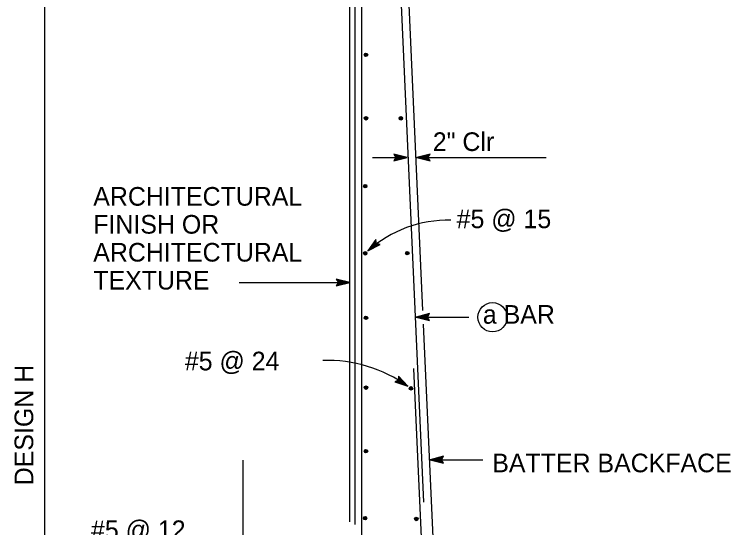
# Model space of a CAD drawing. Extents: x 0 to 2.83, y 0 to 1.83.
# Drawn here: x 1.3917 to 1.8403, y 0.9067 to 1.228 of the extents above; entities that cross this region are included whole.
import ezdxf

# ---------------------------------------------------------------- set-up
doc = ezdxf.new("R2010")
doc.units = 0
for name, color, linetype in [('212 Leaders and Dim Lines', 7, 'Continuous'), ('214 Text and Titles', 7, 'Continuous'), ('216 Rebar', 7, 'Continuous'), ('217 Rebar', 7, 'Continuous'), ('240 Concrete', 7, 'Continuous')]:
    doc.layers.add(name, color=color, linetype=linetype)

msp = doc.modelspace()

# ---------------------------------------------------------------- linework, layer by layer
at = {"layer": '212 Leaders and Dim Lines'}
for p, q in [((1.4109025736587537, 0.6565920422350738), (1.4109025736587537, 1.5266354170110594)), ((1.6159795427966992, 1.1383577666586555), (1.6377344830069123, 1.1383577666586555)), ((1.6432796426653424, 1.1383577666586555), (1.7248217023902772, 1.1383577666586555)), ((1.5326287103036844, 1.060166695171802), (1.601808771284541, 1.060166695171802)), ((1.6433648549798576, 1.038569727058558), (1.6763848202576355, 1.038569727058558)), ((1.6521603338110327, 0.9492517645632631), (1.6851802991153022, 0.9492517645632631))]:
    msp.add_line(p, q, dxfattribs=at)
for points in [[(1.6377344830069123, 1.1383577666586555), (1.6292969830069122, 1.1404706138808778), (1.6306971566180233, 1.1383577666586555), (1.6292969830069122, 1.136245787491989), (1.6377344830069123, 1.1383577666586555)], [(1.6362353510624679, 1.1383577666586555), (1.6301181635624677, 1.1398916208253222), (1.63113726078469, 1.1383577666586555), (1.6301181635624677, 1.1368247805475444), (1.6362353510624679, 1.1383577666586555)], [(1.6437267266429554, 1.1383577666586555), (1.6521642266429555, 1.136245787491989), (1.6507631849762887, 1.1383577666586555), (1.6521642266429555, 1.1404706138808778), (1.6437267266429554, 1.1383577666586555)], [(1.6452249905318443, 1.1383577666586555), (1.6513421780318442, 1.1368247805475444), (1.6503239488651775, 1.1383577666586555), (1.6513421780318442, 1.1398916208253222), (1.6452249905318443, 1.1383577666586555)], [(1.634979274673579, 1.1383577666586555), (1.6308126080069123, 1.139405509714211), (1.6315070524513566, 1.1383577666586555), (1.6308126080069123, 1.1373108916586556), (1.634979274673579, 1.1383577666586555)], [(1.633943684395801, 1.1383577666586555), (1.6313803163402456, 1.1390062041586555), (1.6318021913402456, 1.1383577666586555), (1.6313803163402456, 1.1377101972142112), (1.633943684395801, 1.1383577666586555)], [(1.6338768441180234, 1.1380947458253223), (1.6319879552291345, 1.1385721763808778), (1.6321277121735789, 1.1383577666586555), (1.6319879552291345, 1.1381442249919889), (1.6338768441180234, 1.1386216555475444)], [(1.6464810669207333, 1.1383577666586555), (1.6506477335874, 1.1373108916586556), (1.6499532891429554, 1.1383577666586555), (1.6506477335874, 1.139405509714211), (1.6464810669207333, 1.1383577666586555)], [(1.647516657198511, 1.1383577666586555), (1.650080893309622, 1.1377101972142112), (1.6496581502540666, 1.1383577666586555), (1.650080893309622, 1.1390062041586555), (1.647516657198511, 1.1383577666586555)], [(1.6475834974762888, 1.1386216555475444), (1.6494732544207331, 1.1381442249919889), (1.649332629420733, 1.1383577666586555), (1.6494732544207331, 1.1385721763808778), (1.6475834974762888, 1.1380947458253223)], [(1.6132084607851989, 1.0800082999749068), (1.6209384955339128, 1.0839961471971291), (1.6184923149783572, 1.0846567374749068), (1.6181476969228017, 1.0871671541415735), (1.6132084607851989, 1.0800082999749068)], [(1.6143343288407543, 1.0809978833082403), (1.6199393635894683, 1.0838876402526847), (1.618162453867246, 1.0843659388637958), (1.6179133219228017, 1.0861905916415735), (1.6143343288407543, 1.0809978833082403)], [(1.6152779052296433, 1.0818286124749068), (1.6190973497005794, 1.083793022197129), (1.6178846760894683, 1.0841220152526847), (1.617713669145024, 1.0853659388637957), (1.6152779052296433, 1.0818286124749068)], [(1.6159298149783572, 1.0827548277526846), (1.617665058033913, 1.083642848586018), (1.617418530256135, 1.0837122930304623), (1.6173829399783572, 1.0839657652526846), (1.6162787733116906, 1.0823581263637958)], [(1.6160548149783573, 1.0825126402526846), (1.6184081135894683, 1.083719237474907), (1.6176615858116905, 1.0839267027526847), (1.6175522108116906, 1.084691459697129), (1.6160548149783573, 1.0825126402526846)], [(1.601808771284541, 1.060166695171802), (1.593371271284541, 1.0622795423940243), (1.594771444895652, 1.060166695171802), (1.593371271284541, 1.0580547160051355), (1.601808771284541, 1.060166695171802)], [(1.6003096393400964, 1.060166695171802), (1.5941924518400965, 1.0617005493384688), (1.5952115490623187, 1.060166695171802), (1.5941924518400965, 1.058633709060691), (1.6003096393400964, 1.060166695171802)], [(1.5990535629512077, 1.060166695171802), (1.5948868962845408, 1.0612144382273576), (1.5955813407289854, 1.060166695171802), (1.5948868962845408, 1.0591198201718022), (1.5990535629512077, 1.060166695171802)], [(1.5980179726734298, 1.060166695171802), (1.5954546046178744, 1.060815132671802), (1.5958764796178744, 1.060166695171802), (1.5954546046178744, 1.0595191257273577), (1.5980179726734298, 1.060166695171802)], [(1.5979511323956521, 1.0599036743384689), (1.596062243506763, 1.0603811048940244), (1.5962020004512076, 1.060166695171802), (1.596062243506763, 1.0599531535051354), (1.5979511323956521, 1.0604305840606911)], [(1.6433648549798576, 1.038569727058558), (1.6518023549798575, 1.0364577478918915), (1.6504021813687464, 1.038569727058558), (1.6518023549798575, 1.0406825742807804), (1.6433648549798576, 1.038569727058558)], [(1.644863986924302, 1.038569727058558), (1.6509811744243021, 1.037036740947447), (1.6499620772020798, 1.038569727058558), (1.6509811744243021, 1.0401035812252248), (1.644863986924302, 1.038569727058558)], [(1.646120063313191, 1.038569727058558), (1.6502867299798576, 1.0375228520585582), (1.6495922855354133, 1.038569727058558), (1.6502867299798576, 1.0396174701141137), (1.646120063313191, 1.038569727058558)], [(1.6471556535909688, 1.038569727058558), (1.6497190216465243, 1.0379221576141135), (1.6492971466465243, 1.038569727058558), (1.6497190216465243, 1.039218164558558), (1.6471556535909688, 1.038569727058558)], [(1.6472224938687465, 1.038833615947447), (1.6491113827576354, 1.0383561853918915), (1.648971625813191, 1.038569727058558), (1.6491113827576354, 1.0387841367807804), (1.6472224938687465, 1.0383067062252247)], [(1.6382037365888105, 0.9952062722477815), (1.6322167574221438, 1.0015153000255592), (1.6322645004776994, 0.9989823139144481), (1.6299493963110327, 0.9979510639144482), (1.6382037365888105, 0.9952062722477815)], [(1.636938979644366, 0.9960109597477815), (1.6326004379776993, 1.0005864805811149), (1.632636028255477, 0.998746202803337), (1.6309537365888105, 0.9979988069700038), (1.636938979644366, 0.9960109597477815)], [(1.6358782157554772, 0.9966845708588926), (1.6329242226999217, 0.9998043625255593), (1.6329485282554772, 0.9985465500255593), (1.6318018268665881, 0.9980361333588926), (1.6358782157554772, 0.9966845708588926)], [(1.6350049518665883, 0.9972401264144481), (1.633188979644366, 0.9991628694700038), (1.6331976601999216, 0.9983894319700037), (1.6324927990888105, 0.9980691194700038), (1.6350049518665883, 0.9972401264144481)], [(1.6348079032554772, 0.9970534944700037), (1.6334693615888105, 0.9984701611366704), (1.6334728338110327, 0.9982140847477815), (1.6332393268665883, 0.9981081819700037), (1.6350900213110326, 0.9974979389144482)], [(1.6521603338110327, 0.9492517645632631), (1.6605978338110328, 0.9471397853965964), (1.6591976601999217, 0.9492517645632631), (1.6605978338110328, 0.9513637437299297), (1.6521603338110327, 0.9492517645632631)], [(1.653659465755477, 0.9492517645632631), (1.6597757851999215, 0.9477179103965964), (1.6587575560332548, 0.9492517645632631), (1.6597757851999215, 0.9507856187299297), (1.653659465755477, 0.9492517645632631)], [(1.6549146740888105, 0.9492517645632631), (1.6590813407554772, 0.9482040215077076), (1.6583868963110326, 0.9492517645632631), (1.6590813407554772, 0.9502995076188187), (1.6549146740888105, 0.9492517645632631)], [(1.6559511324221439, 0.9492517645632631), (1.6585145004776993, 0.9486033270632631), (1.6580917574221439, 0.9492517645632631), (1.6585145004776993, 0.9499002020632631), (1.6559511324221439, 0.9492517645632631)], [(1.6560171046443661, 0.9495147853965964), (1.6579068615888104, 0.9490373548410409), (1.6577662365888104, 0.9492517645632631), (1.6579068615888104, 0.9494661742854853), (1.6560171046443661, 0.9489887437299297)]]:
    msp.add_lwpolyline(points, dxfattribs=at)
for centre, radius, start, end in [((1.6633950637009376, 1.0239968552305443), 0.0752062018649136, 88.7308112809127, 131.86078333333333), ((1.5874974871069465, 0.9239618076577414), 0.08744557052360138, 54.55998611111111, 91.69017835372986)]:
    msp.add_arc(centre, radius, start, end, dxfattribs=at)
at = {"layer": '214 Text and Titles'}
msp.add_circle((1.6912026684626462, 1.0384571350801424), 0.009166849985009199, dxfattribs=at)
at = {"layer": '216 Rebar'}
for p, q in [((1.6482731766621141, 0.9226114266544846), (1.6281251191864359, 1.365691167545981)), ((1.6094271034670722, 1.0643100349945576), (1.6094271034670722, 1.3315906925857823)), ((1.6094271034670722, 0.6687248547350738), (1.6094271034670722, 1.0657544573448727)), ((1.6524147721613123, 0.7742000606449408), (1.6418624824306634, 1.0062579449323168)), ((1.5350318252686053, 0.892925859943778), (1.5350318252686053, 0.948977215839827))]:
    msp.add_line(p, q, dxfattribs=at)
at = {"layer": '217 Rebar'}
for p, q in [((1.6119651629094989, 1.2038104053758776), (1.6119651629094989, 1.2035295850457606)), ((1.6119651629094989, 1.1640595021392626), (1.6119651629094989, 1.1637786818356373)), ((1.6337757592115034, 1.1640595021392626), (1.6337757592115034, 1.1637786818356373)), ((1.611496388987438, 1.121554196925557), (1.611496388987438, 1.12127337659544)), ((1.611496388987438, 1.0795388537714095), (1.611496388987438, 1.0792580334412925)), ((1.6378042664134478, 1.0796266024336814), (1.6378042664134478, 1.0793457821035644)), ((1.6119651629094989, 1.0392018074587237), (1.6119651629094989, 1.0389209871286067)), ((1.6119651629094989, 0.9954758139222897), (1.6119651629094989, 0.9951949935921727)), ((1.6401625557810533, 0.99499089170846), (1.6401625557810533, 0.9947100714048347)), ((1.6119651629094989, 0.9557249106856744), (1.6119651629094989, 0.9554440903820492)), ((1.6113972928704523, 0.9137025272928725), (1.6113972928704523, 0.9134217069627555)), ((1.6434879242072815, 0.9132697014198312), (1.6434879242072815, 0.9129888810897142))]:
    msp.add_line(p, q, dxfattribs=at)
for centre, radius in [((1.6119653178936018, 1.2027131830705204), 0.0010973388671874998), ((1.6119653113194516, 1.2027131764662613), 0.0008166164030189649), ((1.6119653113194516, 1.2027131764662613), 0.00040765490838706714), ((1.6119653178936018, 1.1629622798492858), 0.0010973388671874998), ((1.6119653113194516, 1.1629622732450278), 0.0008166164030189649), ((1.6119653113194516, 1.1629622732450278), 0.00040765490838706714), ((1.633775914212697, 1.1629622798492858), 0.0010973388671874998), ((1.633775907638547, 1.1629622732450278), 0.0008166164030189649), ((1.633775907638547, 1.1629622732450278), 0.00040765490838706714), ((1.6114965439818527, 1.120456974645494), 0.0010973388671874998), ((1.6114965374077015, 1.1204569680412355), 0.0008166164030189649), ((1.6114965374077015, 1.1204569680412355), 0.00040765490838706714), ((1.6114965439818527, 1.0784416314866732), 0.0010973388671874998), ((1.6114965374077015, 1.0784416248824142), 0.0008166164030189649), ((1.6114965374077015, 1.0784416248824142), 0.00040765490838706714), ((1.6378044214322767, 1.0785293801477616), 0.0010973388671874998), ((1.6378044148581263, 1.0785293735435035), 0.0008166164030189649), ((1.6378044148581263, 1.0785293735435035), 0.00040765490838706714), ((1.6119653178936018, 1.038104585173386), 0.0010973388671874998), ((1.6119653113194516, 1.0381045785691279), 0.0008166164030189649), ((1.6119653113194516, 1.0381045785691279), 0.00040765490838706714), ((1.6119653178936018, 0.994378591630029), 0.0010973388671874998), ((1.6119653113194516, 0.9943785850257699), 0.0008166164030189649), ((1.6119653113194516, 0.9943785850257699), 0.00040765490838706714), ((1.6401627107838206, 0.9938936694315157), 0.0010973388671874998), ((1.6401627042096703, 0.9938936628272571), 0.0008166164030189649), ((1.6401627042096703, 0.9938936628272571), 0.00040765490838706714), ((1.6119653178936018, 0.9546276884087944), 0.0010973388671874998), ((1.6119653113194516, 0.9546276818045363), 0.0008166164030189649), ((1.6119653113194516, 0.9546276818045363), 0.00040765490838706714), ((1.6113974478475848, 0.9126053050034901), 0.0010973388671874998), ((1.6113974412734338, 0.9126052983992315), 0.0008166164030189649), ((1.6113974412734338, 0.9126052983992315), 0.00040765490838706714), ((1.643488079196052, 0.912172479142967), 0.0010973388671874998), ((1.6434880726219017, 0.9121724725387084), 0.0008166164030189649), ((1.6434880726219017, 0.9121724725387084), 0.00040765490838706714)]:
    msp.add_circle(centre, radius, dxfattribs=at)
at = {"layer": '240 Concrete'}
for p, q in [((1.601808771284541, 0.910333377601067), (1.601808771284541, 1.3369170973167448)), ((1.6052809935067631, 0.9087811071299292), (1.6052809935067631, 1.3367957857117425)), ((1.6476316859908173, 1.0426511591576297), (1.6365053734564838, 1.287332001565981)), ((1.6550521704647374, 0.879465881286601), (1.648019461219028, 1.0341235202231749))]:
    msp.add_line(p, q, dxfattribs=at)

# ---------------------------------------------------------------- texts
at = {"layer": '212 Leaders and Dim Lines'}
for s, p in [('2" Clr', (1.6538046874999999, 1.1424999999999998)), ('#5 @ 12', (1.4397552083333331, 0.8995668402777777))]:
    msp.add_text(s, height=0.011666666666666665, dxfattribs=at).set_placement(p)
at = {"layer": '214 Text and Titles'}
for s, p in [('ARCHITECTURAL', (1.4411762152777776, 1.1082664930555555)), ('#5 @ 15', (1.6687482638888889, 1.0941857638888888)), ('FINISH OR', (1.4411762152777776, 1.0907664930555554)), ('ARCHITECTURAL', (1.4411762152777776, 1.0732664930555555)), ('TEXTURE', (1.4411762152777776, 1.0557664930555555)), ('a BAR', (1.6851614583333332, 1.034365451388889)), ('#5 @ 24', (1.4985260416666666, 1.0051753472222222)), ('BATTER BACKFACE', (1.691042534722222, 0.9413776041666666))]:
    msp.add_text(s, height=0.011666666666666665, dxfattribs=at).set_placement(p)
msp.add_text('DESIGN H', height=0.011666666666666665, rotation=90, dxfattribs=at).set_placement((1.4035755208333331, 0.9332326388888889))

doc.saveas('drawing.dxf')
